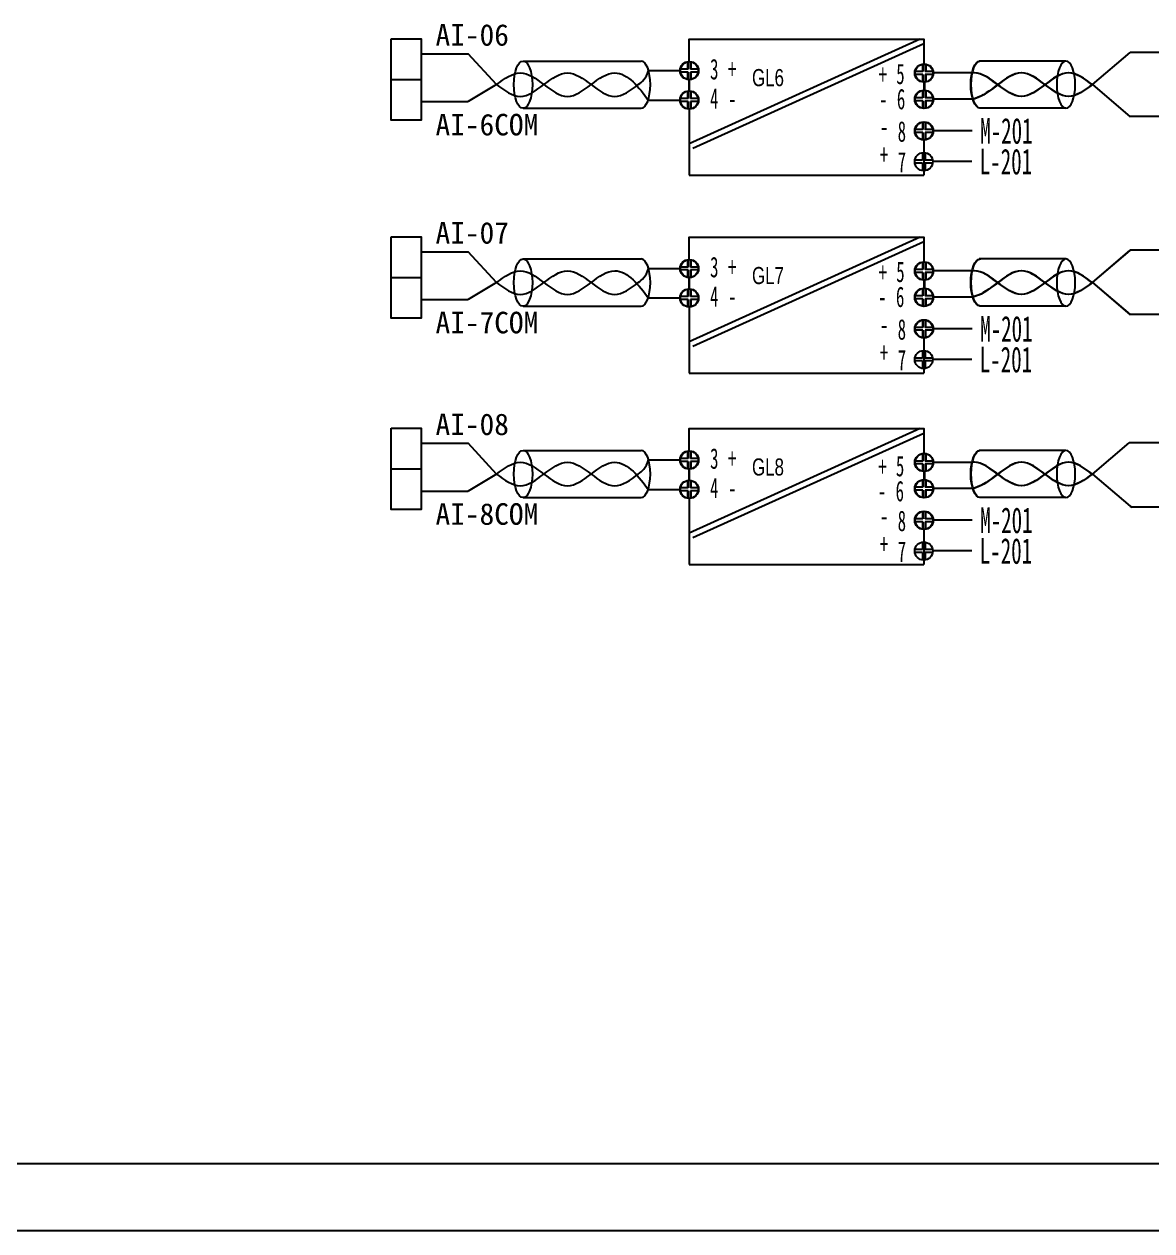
# Model space of a CAD drawing. Header units: millimetres. Extents: x 201 to 11482, y -7821 to 251.
# Drawn here: x 6470.4 to 6646, y -6996.8 to -6808.9 of the extents above; entities that cross this region are included whole.
import ezdxf

# ---------------------------------------------------------------- set-up
doc = ezdxf.new("R2010")
doc.units = ezdxf.units.MM
for name, color, linetype in [('02', 7, 'Continuous'), ('LINE_THIN', 2, 'Continuous'), ('TEXT', 6, 'Continuous'), ('µçÂ¡¤Í¼', 7, 'Continuous')]:
    doc.layers.add(name, color=color, linetype=linetype)

msp = doc.modelspace()

# ---------------------------------------------------------------- linework, layer by layer
at = {"color": 6}
for p, q in [((6573.959, -6822.115), (6573.975, -6832.401)), ((6573.975, -6832.401), (6610.546, -6832.401)), ((6573.959, -6852.942), (6573.975, -6863.228)), ((6573.975, -6863.228), (6610.546, -6863.228)), ((6573.959, -6882.759), (6573.975, -6893.046)), ((6573.975, -6893.046), (6610.546, -6893.046))]:
    msp.add_line(p, q, dxfattribs=at)
for p, q in [((6610.52, -6826.932), (6610.52, -6832.401)), ((6610.52, -6857.759), (6610.52, -6863.228)), ((6657.024, -6874.117), (6642.497, -6874.117)), ((6642.689, -6883.956), (6642.915, -6884.119)), ((6657.024, -6884.119), (6642.915, -6884.119)), ((6610.52, -6887.576), (6610.52, -6893.046))]:
    msp.add_line(p, q)
at = {"layer": '02', "color": 6, "lineweight": -2}
for p, q in [((6609.973, -6811.24), (6573.969, -6827.516)), ((6610.542, -6811.977), (6574.538, -6828.253)), ((6567.636, -6816.104), (6572.608, -6816.107)), ((6567.654, -6816.104), (6572.626, -6816.107)), ((6618.023, -6816.491), (6611.944, -6816.491)), ((6618.094, -6816.49), (6612.015, -6816.49)), ((6567.578, -6820.702), (6572.6, -6820.702)), ((6567.596, -6820.702), (6572.618, -6820.702)), ((6618.15, -6820.584), (6611.944, -6820.585)), ((6618.221, -6820.583), (6612.015, -6820.584)), ((6618.011, -6825.504), (6611.932, -6825.504)), ((6618.082, -6825.503), (6612.003, -6825.503)), ((6618.011, -6830.287), (6611.932, -6830.287)), ((6609.973, -6842.068), (6573.969, -6858.344)), ((6610.542, -6842.804), (6574.538, -6859.081)), ((6567.636, -6846.932), (6572.608, -6846.934)), ((6567.654, -6846.932), (6572.626, -6846.934)), ((6618.023, -6847.318), (6611.944, -6847.318)), ((6618.094, -6847.317), (6612.015, -6847.317)), ((6567.578, -6851.529), (6572.6, -6851.529)), ((6567.596, -6851.529), (6572.618, -6851.529)), ((6618.15, -6851.411), (6611.944, -6851.412)), ((6618.221, -6851.41), (6612.015, -6851.412)), ((6618.011, -6856.331), (6611.932, -6856.331)), ((6618.082, -6856.33), (6612.003, -6856.33)), ((6618.011, -6861.115), (6611.932, -6861.115)), ((6609.973, -6871.885), (6573.969, -6888.161)), ((6610.542, -6872.622), (6574.538, -6888.898)), ((6567.636, -6876.749), (6572.608, -6876.752)), ((6567.654, -6876.749), (6572.626, -6876.752)), ((6618.023, -6877.136), (6611.944, -6877.136)), ((6618.094, -6877.135), (6612.015, -6877.135)), ((6567.578, -6881.347), (6572.6, -6881.347)), ((6567.596, -6881.347), (6572.618, -6881.347)), ((6618.15, -6881.229), (6611.944, -6881.23)), ((6618.221, -6881.228), (6612.015, -6881.229)), ((6618.011, -6886.149), (6611.932, -6886.149)), ((6618.082, -6886.148), (6612.003, -6886.148)), ((6618.011, -6890.932), (6611.932, -6890.932))]:
    msp.add_line(p, q, dxfattribs=at)
at = {"layer": '02', "lineweight": -2}
for p, q in [((6532.221, -6813.527), (6539.584, -6813.527)), ((6532.221, -6813.527), (6539.583, -6813.527)), ((6649.174, -6813.284), (6642.689, -6813.284)), ((6527.545, -6817.515), (6532.221, -6817.515)), ((6527.545, -6817.515), (6532.221, -6817.515)), ((6532.221, -6820.957), (6539.584, -6820.957)), ((6532.221, -6820.957), (6539.583, -6820.957)), ((6532.221, -6844.354), (6539.584, -6844.354)), ((6532.221, -6844.354), (6539.583, -6844.354)), ((6649.174, -6844.111), (6642.689, -6844.111)), ((6527.545, -6848.342), (6532.221, -6848.342)), ((6527.545, -6848.342), (6532.221, -6848.342)), ((6532.221, -6851.784), (6539.584, -6851.784)), ((6532.221, -6851.784), (6539.583, -6851.784)), ((6532.221, -6874.172), (6539.584, -6874.172)), ((6532.221, -6874.172), (6539.583, -6874.172)), ((6527.545, -6878.16), (6532.221, -6878.16)), ((6527.545, -6878.16), (6532.221, -6878.16)), ((6532.221, -6881.602), (6539.584, -6881.602)), ((6532.221, -6881.602), (6539.583, -6881.602))]:
    msp.add_line(p, q, dxfattribs=at)
at = {"layer": '02'}
for p, q in [((6543.997, -6818.311), (6539.575, -6813.527)), ((6543.997, -6818.311), (6539.575, -6813.527)), ((6543.998, -6818.311), (6539.576, -6813.527)), ((6548.119, -6814.634), (6566.504, -6814.634)), ((6573.746, -6814.733), (6573.746, -6815.907)), ((6573.799, -6814.732), (6573.799, -6815.906)), ((6573.817, -6814.732), (6573.817, -6815.906)), ((6574.187, -6814.733), (6574.187, -6815.907)), ((6574.24, -6814.732), (6574.24, -6815.906)), ((6574.258, -6814.732), (6574.258, -6815.906)), ((6632.597, -6814.635), (6619.145, -6814.635)), ((6632.668, -6814.634), (6619.216, -6814.634)), ((6636.789, -6818.311), (6642.689, -6813.309)), ((6573.746, -6815.907), (6572.572, -6815.907)), ((6573.746, -6816.348), (6572.572, -6816.348)), ((6573.799, -6815.906), (6572.625, -6815.906)), ((6573.799, -6816.347), (6572.625, -6816.347)), ((6573.817, -6815.906), (6572.643, -6815.906)), ((6573.817, -6816.347), (6572.643, -6816.347)), ((6573.746, -6816.348), (6573.746, -6817.522)), ((6573.799, -6816.347), (6573.799, -6817.521)), ((6573.817, -6816.347), (6573.817, -6817.521)), ((6575.361, -6815.907), (6574.187, -6815.907)), ((6575.361, -6816.348), (6574.187, -6816.348)), ((6574.187, -6816.348), (6574.187, -6817.522)), ((6575.414, -6815.906), (6574.24, -6815.906)), ((6575.414, -6816.347), (6574.24, -6816.347)), ((6574.24, -6816.347), (6574.24, -6817.521)), ((6575.432, -6815.906), (6574.258, -6815.906)), ((6575.432, -6816.347), (6574.258, -6816.347)), ((6574.258, -6816.347), (6574.258, -6817.521)), ((6610.312, -6816.286), (6609.138, -6816.286)), ((6610.312, -6816.727), (6609.138, -6816.727)), ((6610.383, -6816.285), (6609.209, -6816.285)), ((6610.383, -6816.726), (6609.209, -6816.726)), ((6610.312, -6815.112), (6610.312, -6816.286)), ((6610.312, -6816.727), (6610.312, -6817.901)), ((6610.383, -6815.111), (6610.383, -6816.285)), ((6610.383, -6816.726), (6610.383, -6817.901)), ((6610.753, -6815.112), (6610.753, -6816.286)), ((6611.927, -6816.286), (6610.753, -6816.286)), ((6611.927, -6816.727), (6610.753, -6816.727)), ((6610.753, -6816.727), (6610.753, -6817.901)), ((6610.824, -6815.111), (6610.824, -6816.285)), ((6611.998, -6816.285), (6610.824, -6816.285)), ((6611.998, -6816.726), (6610.824, -6816.726)), ((6610.824, -6816.726), (6610.824, -6817.901)), ((6543.997, -6818.311), (6539.575, -6820.957)), ((6543.997, -6818.311), (6539.575, -6820.957)), ((6543.998, -6818.311), (6539.576, -6820.957)), ((6636.789, -6818.311), (6642.689, -6823.311)), ((6573.739, -6820.482), (6572.564, -6820.482)), ((6573.792, -6820.481), (6572.618, -6820.481)), ((6573.81, -6820.481), (6572.636, -6820.481)), ((6573.739, -6819.308), (6573.739, -6820.482)), ((6573.792, -6819.307), (6573.792, -6820.481)), ((6573.81, -6819.307), (6573.81, -6820.481)), ((6574.18, -6819.308), (6574.18, -6820.482)), ((6575.354, -6820.482), (6574.18, -6820.482)), ((6574.233, -6819.307), (6574.233, -6820.481)), ((6575.407, -6820.481), (6574.233, -6820.481)), ((6574.251, -6819.307), (6574.251, -6820.481)), ((6575.425, -6820.481), (6574.251, -6820.481)), ((6610.312, -6820.379), (6609.138, -6820.379)), ((6610.383, -6820.378), (6609.209, -6820.378)), ((6610.312, -6819.205), (6610.312, -6820.379)), ((6610.383, -6819.204), (6610.383, -6820.378)), ((6610.753, -6819.205), (6610.753, -6820.379)), ((6611.927, -6820.379), (6610.753, -6820.379)), ((6610.824, -6819.204), (6610.824, -6820.378)), ((6611.998, -6820.378), (6610.824, -6820.378)), ((6548.119, -6821.988), (6566.504, -6821.988)), ((6573.739, -6820.923), (6572.564, -6820.923)), ((6573.792, -6820.922), (6572.618, -6820.922)), ((6573.81, -6820.922), (6572.636, -6820.922)), ((6573.739, -6820.923), (6573.739, -6822.097)), ((6573.792, -6820.922), (6573.792, -6822.096)), ((6573.81, -6820.922), (6573.81, -6822.096)), ((6575.354, -6820.923), (6574.18, -6820.923)), ((6574.18, -6820.923), (6574.18, -6822.097)), ((6575.407, -6820.922), (6574.233, -6820.922)), ((6574.233, -6820.922), (6574.233, -6822.096)), ((6575.425, -6820.922), (6574.251, -6820.922)), ((6574.251, -6820.922), (6574.251, -6822.096)), ((6610.312, -6820.82), (6609.138, -6820.82)), ((6610.383, -6820.819), (6609.209, -6820.819)), ((6610.312, -6820.82), (6610.312, -6821.994)), ((6610.383, -6820.819), (6610.383, -6821.993)), ((6611.927, -6820.82), (6610.753, -6820.82)), ((6610.753, -6820.82), (6610.753, -6821.994)), ((6611.998, -6820.819), (6610.824, -6820.819)), ((6610.824, -6820.819), (6610.824, -6821.993)), ((6632.597, -6821.988), (6619.275, -6821.973)), ((6632.668, -6821.988), (6619.346, -6821.973)), ((6610.3, -6824.125), (6610.3, -6825.299)), ((6610.371, -6824.124), (6610.371, -6825.298)), ((6610.741, -6824.125), (6610.741, -6825.299)), ((6610.812, -6824.124), (6610.812, -6825.298)), ((6610.3, -6825.299), (6609.125, -6825.299)), ((6610.3, -6825.74), (6609.125, -6825.74)), ((6610.371, -6825.298), (6609.197, -6825.298)), ((6610.371, -6825.74), (6609.197, -6825.74)), ((6610.3, -6825.74), (6610.3, -6826.914)), ((6610.371, -6825.74), (6610.371, -6826.914)), ((6611.915, -6825.299), (6610.741, -6825.299)), ((6611.915, -6825.74), (6610.741, -6825.74)), ((6610.741, -6825.74), (6610.741, -6826.914)), ((6611.986, -6825.298), (6610.812, -6825.298)), ((6611.986, -6825.74), (6610.812, -6825.74)), ((6610.812, -6825.74), (6610.812, -6826.914)), ((6610.3, -6828.908), (6610.3, -6830.083)), ((6610.741, -6828.908), (6610.741, -6830.083)), ((6610.3, -6830.083), (6609.125, -6830.083)), ((6610.3, -6830.524), (6609.125, -6830.524)), ((6610.3, -6830.524), (6610.3, -6831.698)), ((6611.915, -6830.083), (6610.741, -6830.083)), ((6611.915, -6830.524), (6610.741, -6830.524)), ((6610.741, -6830.524), (6610.741, -6831.698)), ((6543.997, -6849.138), (6539.575, -6844.354)), ((6543.997, -6849.138), (6539.575, -6844.354)), ((6543.998, -6849.138), (6539.576, -6844.354)), ((6636.789, -6849.113), (6642.689, -6844.111)), ((6636.789, -6849.138), (6642.689, -6844.136)), ((6548.119, -6845.461), (6566.504, -6845.461)), ((6573.746, -6846.734), (6572.572, -6846.734)), ((6573.799, -6846.733), (6572.625, -6846.733)), ((6573.817, -6846.733), (6572.643, -6846.733)), ((6573.746, -6845.56), (6573.746, -6846.734)), ((6573.799, -6845.559), (6573.799, -6846.733)), ((6573.817, -6845.559), (6573.817, -6846.733)), ((6574.187, -6845.56), (6574.187, -6846.734)), ((6575.361, -6846.734), (6574.187, -6846.734)), ((6574.24, -6845.559), (6574.24, -6846.733)), ((6575.414, -6846.733), (6574.24, -6846.733)), ((6574.258, -6845.559), (6574.258, -6846.733)), ((6575.432, -6846.733), (6574.258, -6846.733)), ((6610.312, -6845.939), (6610.312, -6847.113)), ((6610.383, -6845.939), (6610.383, -6847.113)), ((6610.753, -6845.939), (6610.753, -6847.113)), ((6610.824, -6845.939), (6610.824, -6847.113)), ((6632.597, -6845.462), (6619.145, -6845.462)), ((6632.668, -6845.461), (6619.216, -6845.461)), ((6573.746, -6847.175), (6572.572, -6847.175)), ((6573.799, -6847.174), (6572.625, -6847.174)), ((6573.817, -6847.174), (6572.643, -6847.174)), ((6573.746, -6847.175), (6573.746, -6848.349)), ((6573.799, -6847.174), (6573.799, -6848.348)), ((6573.817, -6847.174), (6573.817, -6848.348)), ((6575.361, -6847.175), (6574.187, -6847.175)), ((6574.187, -6847.175), (6574.187, -6848.349)), ((6575.414, -6847.174), (6574.24, -6847.174)), ((6574.24, -6847.174), (6574.24, -6848.348)), ((6575.432, -6847.174), (6574.258, -6847.174)), ((6574.258, -6847.174), (6574.258, -6848.348)), ((6610.312, -6847.113), (6609.138, -6847.113)), ((6610.312, -6847.555), (6609.138, -6847.555)), ((6610.383, -6847.113), (6609.209, -6847.113)), ((6610.383, -6847.554), (6609.209, -6847.554)), ((6610.312, -6847.555), (6610.312, -6848.729)), ((6610.383, -6847.554), (6610.383, -6848.728)), ((6611.927, -6847.113), (6610.753, -6847.113)), ((6611.927, -6847.555), (6610.753, -6847.555)), ((6610.753, -6847.555), (6610.753, -6848.729)), ((6611.998, -6847.113), (6610.824, -6847.113)), ((6611.998, -6847.554), (6610.824, -6847.554)), ((6610.824, -6847.554), (6610.824, -6848.728)), ((6543.997, -6849.138), (6539.575, -6851.784)), ((6543.997, -6849.138), (6539.575, -6851.784)), ((6543.998, -6849.138), (6539.576, -6851.784)), ((6573.739, -6850.135), (6573.739, -6851.309)), ((6573.792, -6850.134), (6573.792, -6851.309)), ((6573.81, -6850.134), (6573.81, -6851.309)), ((6574.18, -6850.135), (6574.18, -6851.309)), ((6574.233, -6850.134), (6574.233, -6851.309)), ((6574.251, -6850.134), (6574.251, -6851.309)), ((6610.312, -6850.032), (6610.312, -6851.206)), ((6610.383, -6850.031), (6610.383, -6851.205)), ((6610.753, -6850.032), (6610.753, -6851.206)), ((6610.824, -6850.031), (6610.824, -6851.205)), ((6636.789, -6849.113), (6642.689, -6854.113)), ((6636.789, -6849.138), (6642.689, -6854.138)), ((6573.739, -6851.309), (6572.564, -6851.309)), ((6573.739, -6851.751), (6572.564, -6851.751)), ((6573.792, -6851.309), (6572.618, -6851.309)), ((6573.792, -6851.75), (6572.618, -6851.75)), ((6573.81, -6851.309), (6572.636, -6851.309)), ((6573.81, -6851.75), (6572.636, -6851.75)), ((6573.739, -6851.751), (6573.739, -6852.925)), ((6573.792, -6851.75), (6573.792, -6852.924)), ((6573.81, -6851.75), (6573.81, -6852.924)), ((6575.354, -6851.309), (6574.18, -6851.309)), ((6575.354, -6851.751), (6574.18, -6851.751)), ((6574.18, -6851.751), (6574.18, -6852.925)), ((6575.407, -6851.309), (6574.233, -6851.309)), ((6575.407, -6851.75), (6574.233, -6851.75)), ((6574.233, -6851.75), (6574.233, -6852.924)), ((6575.425, -6851.309), (6574.251, -6851.309)), ((6575.425, -6851.75), (6574.251, -6851.75)), ((6574.251, -6851.75), (6574.251, -6852.924)), ((6610.312, -6851.206), (6609.138, -6851.206)), ((6610.312, -6851.648), (6609.138, -6851.648)), ((6610.383, -6851.205), (6609.209, -6851.205)), ((6610.383, -6851.647), (6609.209, -6851.647)), ((6610.312, -6851.648), (6610.312, -6852.822)), ((6610.383, -6851.647), (6610.383, -6852.821)), ((6611.927, -6851.206), (6610.753, -6851.206)), ((6611.927, -6851.648), (6610.753, -6851.648)), ((6610.753, -6851.648), (6610.753, -6852.822)), ((6611.998, -6851.205), (6610.824, -6851.205)), ((6611.998, -6851.647), (6610.824, -6851.647)), ((6610.824, -6851.647), (6610.824, -6852.821)), ((6548.119, -6852.815), (6566.504, -6852.815)), ((6632.597, -6852.816), (6619.275, -6852.801)), ((6632.668, -6852.815), (6619.346, -6852.8)), ((6610.3, -6856.126), (6609.125, -6856.126)), ((6610.371, -6856.126), (6609.197, -6856.126)), ((6610.3, -6854.952), (6610.3, -6856.126)), ((6610.371, -6854.952), (6610.371, -6856.126)), ((6610.741, -6854.952), (6610.741, -6856.126)), ((6611.915, -6856.126), (6610.741, -6856.126)), ((6610.812, -6854.952), (6610.812, -6856.126)), ((6611.986, -6856.126), (6610.812, -6856.126)), ((6610.3, -6856.568), (6609.125, -6856.568)), ((6610.371, -6856.567), (6609.197, -6856.567)), ((6610.3, -6856.568), (6610.3, -6857.742)), ((6610.371, -6856.567), (6610.371, -6857.741)), ((6611.915, -6856.568), (6610.741, -6856.568)), ((6610.741, -6856.568), (6610.741, -6857.742)), ((6611.986, -6856.567), (6610.812, -6856.567)), ((6610.812, -6856.567), (6610.812, -6857.741)), ((6610.3, -6859.736), (6610.3, -6860.91)), ((6610.741, -6859.736), (6610.741, -6860.91)), ((6610.3, -6860.91), (6609.125, -6860.91)), ((6610.3, -6861.351), (6609.125, -6861.351)), ((6610.3, -6861.351), (6610.3, -6862.525)), ((6611.915, -6860.91), (6610.741, -6860.91)), ((6611.915, -6861.351), (6610.741, -6861.351)), ((6610.741, -6861.351), (6610.741, -6862.525)), ((6543.997, -6878.955), (6539.575, -6874.172)), ((6543.997, -6878.955), (6539.575, -6874.172)), ((6543.998, -6878.955), (6539.576, -6874.172)), ((6636.789, -6878.955), (6642.497, -6874.117)), ((6548.119, -6875.278), (6566.504, -6875.278)), ((6573.746, -6876.551), (6572.572, -6876.551)), ((6573.799, -6876.55), (6572.625, -6876.55)), ((6573.817, -6876.551), (6572.643, -6876.551)), ((6573.746, -6875.377), (6573.746, -6876.551)), ((6573.799, -6875.376), (6573.799, -6876.55)), ((6573.817, -6875.376), (6573.817, -6876.551)), ((6574.187, -6875.377), (6574.187, -6876.551)), ((6575.361, -6876.551), (6574.187, -6876.551)), ((6574.24, -6875.376), (6574.24, -6876.55)), ((6575.414, -6876.55), (6574.24, -6876.55)), ((6574.258, -6875.376), (6574.258, -6876.551)), ((6575.432, -6876.551), (6574.258, -6876.551)), ((6610.312, -6875.757), (6610.312, -6876.931)), ((6610.383, -6875.756), (6610.383, -6876.93)), ((6610.753, -6875.757), (6610.753, -6876.931)), ((6610.824, -6875.756), (6610.824, -6876.93)), ((6632.597, -6875.279), (6619.145, -6875.279)), ((6632.668, -6875.278), (6619.216, -6875.278)), ((6573.746, -6876.993), (6572.572, -6876.993)), ((6573.799, -6876.992), (6572.625, -6876.992)), ((6573.817, -6876.992), (6572.643, -6876.992)), ((6573.746, -6876.993), (6573.746, -6878.167)), ((6573.799, -6876.992), (6573.799, -6878.166)), ((6573.817, -6876.992), (6573.817, -6878.166)), ((6575.361, -6876.993), (6574.187, -6876.993)), ((6574.187, -6876.993), (6574.187, -6878.167)), ((6575.414, -6876.992), (6574.24, -6876.992)), ((6574.24, -6876.992), (6574.24, -6878.166)), ((6575.432, -6876.992), (6574.258, -6876.992)), ((6574.258, -6876.992), (6574.258, -6878.166)), ((6610.312, -6876.931), (6609.138, -6876.931)), ((6610.312, -6877.372), (6609.138, -6877.372)), ((6610.383, -6876.93), (6609.209, -6876.93)), ((6610.383, -6877.371), (6609.209, -6877.371)), ((6610.312, -6877.372), (6610.312, -6878.546)), ((6610.383, -6877.371), (6610.383, -6878.545)), ((6611.927, -6876.931), (6610.753, -6876.931)), ((6611.927, -6877.372), (6610.753, -6877.372)), ((6610.753, -6877.372), (6610.753, -6878.546)), ((6611.998, -6876.93), (6610.824, -6876.93)), ((6611.998, -6877.371), (6610.824, -6877.371)), ((6610.824, -6877.371), (6610.824, -6878.545)), ((6543.997, -6878.955), (6539.575, -6881.602)), ((6543.997, -6878.955), (6539.575, -6881.602)), ((6543.998, -6878.955), (6539.576, -6881.602)), ((6573.739, -6879.953), (6573.739, -6881.127)), ((6573.792, -6879.952), (6573.792, -6881.126)), ((6573.81, -6879.952), (6573.81, -6881.126)), ((6574.18, -6879.953), (6574.18, -6881.127)), ((6574.233, -6879.952), (6574.233, -6881.126)), ((6574.251, -6879.952), (6574.251, -6881.126)), ((6610.312, -6879.85), (6610.312, -6881.024)), ((6610.383, -6879.849), (6610.383, -6881.023)), ((6610.753, -6879.85), (6610.753, -6881.024)), ((6610.824, -6879.849), (6610.824, -6881.023)), ((6636.789, -6878.955), (6642.689, -6883.956)), ((6573.739, -6881.127), (6572.564, -6881.127)), ((6573.739, -6881.568), (6572.564, -6881.568)), ((6573.792, -6881.126), (6572.618, -6881.126)), ((6573.792, -6881.567), (6572.618, -6881.567)), ((6573.81, -6881.126), (6572.636, -6881.126)), ((6573.81, -6881.567), (6572.636, -6881.567)), ((6573.739, -6881.568), (6573.739, -6882.742)), ((6573.792, -6881.567), (6573.792, -6882.741)), ((6573.81, -6881.567), (6573.81, -6882.741)), ((6575.354, -6881.127), (6574.18, -6881.127)), ((6575.354, -6881.568), (6574.18, -6881.568)), ((6574.18, -6881.568), (6574.18, -6882.742)), ((6575.407, -6881.126), (6574.233, -6881.126)), ((6575.407, -6881.567), (6574.233, -6881.567)), ((6574.233, -6881.567), (6574.233, -6882.741)), ((6575.425, -6881.126), (6574.251, -6881.126)), ((6575.425, -6881.567), (6574.251, -6881.567)), ((6574.251, -6881.567), (6574.251, -6882.741)), ((6610.312, -6881.024), (6609.138, -6881.024)), ((6610.312, -6881.465), (6609.138, -6881.465)), ((6610.383, -6881.023), (6609.209, -6881.023)), ((6610.383, -6881.464), (6609.209, -6881.464)), ((6610.312, -6881.465), (6610.312, -6882.639)), ((6610.383, -6881.464), (6610.383, -6882.638)), ((6611.927, -6881.024), (6610.753, -6881.024)), ((6611.927, -6881.465), (6610.753, -6881.465)), ((6610.753, -6881.465), (6610.753, -6882.639)), ((6611.998, -6881.023), (6610.824, -6881.023)), ((6611.998, -6881.464), (6610.824, -6881.464)), ((6610.824, -6881.464), (6610.824, -6882.638)), ((6548.119, -6882.632), (6566.504, -6882.632)), ((6632.597, -6882.633), (6619.275, -6882.618)), ((6632.668, -6882.632), (6619.346, -6882.617)), ((6610.3, -6885.944), (6609.125, -6885.944)), ((6610.371, -6885.943), (6609.197, -6885.943)), ((6610.3, -6884.77), (6610.3, -6885.944)), ((6610.371, -6884.769), (6610.371, -6885.943)), ((6610.741, -6884.77), (6610.741, -6885.944)), ((6611.915, -6885.944), (6610.741, -6885.944)), ((6610.812, -6884.769), (6610.812, -6885.943)), ((6611.986, -6885.943), (6610.812, -6885.943)), ((6610.3, -6886.385), (6609.125, -6886.385)), ((6610.371, -6886.384), (6609.197, -6886.384)), ((6610.3, -6886.385), (6610.3, -6887.559)), ((6610.371, -6886.384), (6610.371, -6887.558)), ((6611.915, -6886.385), (6610.741, -6886.385)), ((6610.741, -6886.385), (6610.741, -6887.559)), ((6611.986, -6886.384), (6610.812, -6886.384)), ((6610.812, -6886.384), (6610.812, -6887.558)), ((6610.3, -6889.553), (6610.3, -6890.727)), ((6610.741, -6889.553), (6610.741, -6890.727)), ((6610.3, -6890.727), (6609.125, -6890.727)), ((6610.3, -6891.169), (6609.125, -6891.169)), ((6610.3, -6891.169), (6610.3, -6892.343)), ((6611.915, -6890.727), (6610.741, -6890.727)), ((6611.915, -6891.169), (6610.741, -6891.169)), ((6610.741, -6891.169), (6610.741, -6892.343))]:
    msp.add_line(p, q, dxfattribs=at)
at = {"layer": '02', "lineweight": -2}
for points in [[(6527.545, -6811.186), (6532.221, -6811.186), (6532.221, -6823.848), (6527.545, -6823.848)], [(6527.545, -6811.186), (6532.221, -6811.186), (6532.221, -6823.848), (6527.545, -6823.848)], [(6527.545, -6842.014), (6532.221, -6842.014), (6532.221, -6854.676), (6527.545, -6854.676)], [(6527.545, -6842.014), (6532.221, -6842.014), (6532.221, -6854.676), (6527.545, -6854.676)], [(6527.545, -6871.831), (6532.221, -6871.831), (6532.221, -6884.493), (6527.545, -6884.493)], [(6527.545, -6871.831), (6532.221, -6871.831), (6532.221, -6884.493), (6527.545, -6884.493)]]:
    msp.add_lwpolyline(points, close=True, dxfattribs=at)
at = {"layer": '02', "color": 6, "lineweight": -2}
for points in [[(6573.966, -6814.715), (6573.969, -6811.24), (6610.542, -6811.24), (6610.542, -6815.095)], [(6573.969, -6819.291), (6573.968, -6817.539)], [(6574.022, -6819.29), (6574.021, -6817.538)], [(6574.023, -6819.29), (6574.024, -6817.538)], [(6574.04, -6819.29), (6574.039, -6817.538)], [(6610.542, -6817.919), (6610.54, -6819.188)], [(6610.613, -6817.918), (6610.611, -6819.187)], [(6610.546, -6832.298), (6610.546, -6832.401)], [(6573.966, -6845.543), (6573.969, -6842.068), (6610.542, -6842.068), (6610.542, -6845.922)], [(6573.969, -6850.118), (6573.968, -6848.367)], [(6574.022, -6850.117), (6574.021, -6848.366)], [(6574.023, -6850.117), (6574.024, -6848.366)], [(6574.04, -6850.117), (6574.039, -6848.366)], [(6610.542, -6848.746), (6610.54, -6850.015)], [(6610.613, -6848.745), (6610.611, -6850.014)], [(6610.546, -6863.125), (6610.546, -6863.228)], [(6573.966, -6875.36), (6573.969, -6871.885), (6610.542, -6871.885), (6610.542, -6875.739)], [(6573.969, -6879.935), (6573.968, -6878.184)], [(6574.022, -6879.935), (6574.021, -6878.183)], [(6574.023, -6879.935), (6574.024, -6878.183)], [(6574.04, -6879.935), (6574.039, -6878.183)], [(6610.542, -6878.563), (6610.54, -6879.832)], [(6610.613, -6878.563), (6610.611, -6879.831)], [(6610.546, -6892.943), (6610.546, -6893.046)]]:
    msp.add_lwpolyline(points, dxfattribs=at)
at = {"layer": '02'}
for centre in [(6573.966, -6816.127), (6574.02, -6816.126), (6574.038, -6816.126), (6610.532, -6816.507), (6610.604, -6816.506), (6573.959, -6820.703), (6574.012, -6820.702), (6574.03, -6820.702), (6610.532, -6820.6), (6610.603, -6820.599), (6610.52, -6825.52), (6610.591, -6825.519), (6610.52, -6830.303), (6573.966, -6846.955), (6574.02, -6846.954), (6574.038, -6846.954), (6610.532, -6847.334), (6610.604, -6847.333), (6573.959, -6851.53), (6574.012, -6851.529), (6574.03, -6851.529), (6610.532, -6851.427), (6610.603, -6851.426), (6610.52, -6856.347), (6610.591, -6856.346), (6610.52, -6861.131), (6573.966, -6876.772), (6574.02, -6876.771), (6574.038, -6876.771), (6610.532, -6877.151), (6610.604, -6877.151), (6573.959, -6881.347), (6574.012, -6881.347), (6574.03, -6881.347), (6610.532, -6881.244), (6610.603, -6881.243), (6610.52, -6886.164), (6610.591, -6886.164), (6610.52, -6890.948)]:
    msp.add_circle(centre, 1.412, dxfattribs=at)
at = {"layer": '02', "color": 6, "lineweight": -2}
for centre, start, end in [((6610.542, -6816.491), 135.56611, 140.56789), ((6610.613, -6816.49), 135.56611, 140.56789), ((6610.542, -6816.491), 39.43211, 49.12691), ((6610.542, -6816.491), 310.87309, 312.83785), ((6610.613, -6816.49), 39.43211, 49.12691), ((6610.613, -6816.49), 310.87309, 312.83785), ((6610.542, -6820.584), 135.56611, 140.56789), ((6610.613, -6820.583), 135.56611, 140.56789), ((6610.542, -6820.584), 39.43211, 49.12691), ((6610.613, -6820.583), 39.43211, 49.12691), ((6610.542, -6820.584), 310.87309, 312.83785), ((6610.613, -6820.583), 310.87309, 312.83785), ((6610.53, -6825.504), 135.56611, 140.56789), ((6610.601, -6825.503), 135.56611, 140.56789), ((6610.53, -6825.504), 39.43211, 49.12691), ((6610.53, -6825.504), 310.87309, 312.83785), ((6610.601, -6825.503), 39.43211, 49.12691), ((6610.601, -6825.503), 310.87309, 312.83785), ((6610.53, -6830.287), 135.56611, 140.56789), ((6610.53, -6830.287), 39.43211, 49.12691), ((6610.53, -6830.287), 310.87309, 312.83785), ((6610.542, -6847.318), 135.56611, 140.56789), ((6610.613, -6847.317), 135.56611, 140.56789), ((6610.542, -6847.318), 39.43211, 49.12691), ((6610.542, -6847.318), 310.87309, 312.83785), ((6610.613, -6847.317), 39.43211, 49.12691), ((6610.613, -6847.317), 310.87309, 312.83785), ((6610.542, -6851.411), 135.56611, 140.56789), ((6610.613, -6851.41), 135.56611, 140.56789), ((6610.542, -6851.411), 39.43211, 49.12691), ((6610.542, -6851.411), 310.87309, 312.83785), ((6610.613, -6851.41), 39.43211, 49.12691), ((6610.613, -6851.41), 310.87309, 312.83785), ((6610.53, -6856.331), 135.56611, 140.56789), ((6610.601, -6856.33), 135.56611, 140.56789), ((6610.53, -6856.331), 39.43211, 49.12691), ((6610.601, -6856.33), 39.43211, 49.12691), ((6610.53, -6856.331), 310.87309, 312.83785), ((6610.601, -6856.33), 310.87309, 312.83785), ((6610.53, -6861.115), 135.56611, 140.56789), ((6610.53, -6861.115), 39.43211, 49.12691), ((6610.53, -6861.115), 310.87309, 312.83785), ((6610.542, -6877.136), 39.43211, 49.12691), ((6610.613, -6877.135), 39.43211, 49.12691), ((6610.542, -6877.136), 135.56611, 140.56789), ((6610.613, -6877.135), 135.56611, 140.56789), ((6610.542, -6877.136), 310.87309, 312.83785), ((6610.613, -6877.135), 310.87309, 312.83785), ((6610.542, -6881.229), 135.56611, 140.56789), ((6610.613, -6881.228), 135.56611, 140.56789), ((6610.542, -6881.229), 39.43211, 49.12691), ((6610.542, -6881.229), 310.87309, 312.83785), ((6610.613, -6881.228), 39.43211, 49.12691), ((6610.613, -6881.228), 310.87309, 312.83785), ((6610.53, -6886.149), 135.56611, 140.56789), ((6610.601, -6886.148), 135.56611, 140.56789), ((6610.53, -6886.149), 39.43211, 49.12691), ((6610.601, -6886.148), 39.43211, 49.12691), ((6610.53, -6886.149), 310.87309, 312.83785), ((6610.601, -6886.148), 310.87309, 312.83785), ((6610.53, -6890.932), 135.56611, 140.56789), ((6610.53, -6890.932), 39.43211, 49.12691), ((6610.53, -6890.932), 310.87309, 312.83785)]:
    msp.add_arc(centre, 0.322, start, end, dxfattribs=at)
at = {"layer": '02'}
for centre in [(6548.119, -6818.311), (6548.119, -6849.138), (6548.119, -6878.955)]:
    msp.add_ellipse(centre, major_axis=(0, 3.677), ratio=0.3908753, dxfattribs=at)
for centre in [(6566.504, -6818.311), (6566.504, -6849.138), (6566.504, -6878.955)]:
    msp.add_ellipse(centre, major_axis=(0, 3.677), ratio=0.3908753, start_param=3.1415927, end_param=6.2831853, dxfattribs=at)
at = {"layer": '02', "extrusion": (0, 0, -1)}
for centre in [(6619.275, -6818.297), (6619.346, -6818.296), (6619.275, -6849.124), (6619.346, -6849.123), (6619.275, -6878.941), (6619.346, -6878.94)]:
    msp.add_ellipse(centre, major_axis=(0, 3.677), ratio=0.3908753, start_param=3.1415927, end_param=6.2831853, dxfattribs=at)
for centre in [(6632.668, -6818.311), (6632.668, -6818.311), (6632.668, -6849.138), (6632.668, -6849.138), (6632.668, -6878.955), (6632.668, -6878.955)]:
    msp.add_ellipse(centre, major_axis=(0, 3.677), ratio=0.3908753, dxfattribs=at)
at = {"layer": '02'}
for points, knots in [([(6543.998, -6818.311), (6545.223, -6819.23), (6547.675, -6821.07), (6551.352, -6818.311), (6555.029, -6815.551), (6558.706, -6818.311), (6562.383, -6821.07), (6565.434, -6818.781), (6567.258, -6817.412), (6567.654, -6816.104)], [0, 0, 0, 0, 2.7954019, 5.5908038, 8.3862057, 11.1816075, 13.9770094, 16.7724113, 18.1385703, 18.1385703, 18.1385703, 18.1385703]), ([(6543.998, -6818.311), (6545.223, -6817.391), (6547.675, -6815.551), (6551.352, -6818.311), (6555.029, -6821.07), (6558.706, -6818.311), (6563.115, -6815.002), (6566.298, -6818.817), (6567.596, -6820.702)], [0, 0, 0, 0, 2.7954019, 5.5908038, 8.3862057, 11.1816075, 13.9770094, 18.4411036, 18.4411036, 18.4411036, 18.4411036]), ([(6636.718, -6818.312), (6635.492, -6817.392), (6633.041, -6815.552), (6629.364, -6818.312), (6625.686, -6821.071), (6622.009, -6818.312), (6619.455, -6816.395), (6618.126, -6816.478), (6618.023, -6816.491)], [0, 0, 0, 0, 2.7954019, 5.5908038, 8.3862057, 11.1816075, 13.9770094, 14.2120423, 14.2120423, 14.2120423, 14.2120423]), ([(6636.789, -6818.311), (6635.563, -6817.391), (6633.112, -6815.551), (6629.435, -6818.311), (6625.758, -6821.07), (6622.081, -6818.311), (6619.526, -6816.394), (6618.197, -6816.478), (6618.094, -6816.49)], [0, 0, 0, 0, 2.7954019, 5.5908038, 8.3862057, 11.1816075, 13.9770094, 14.2120423, 14.2120423, 14.2120423, 14.2120423]), ([(6636.718, -6818.312), (6635.492, -6819.231), (6633.041, -6821.071), (6629.364, -6818.312), (6625.686, -6815.552), (6622.009, -6818.312), (6619.457, -6820.227), (6618.522, -6820.437), (6618.15, -6820.584)], [0, 0, 0, 0, 2.7954019, 5.5908038, 8.3862057, 11.1816075, 13.9770094, 14.2068088, 14.2068088, 14.2068088, 14.2068088]), ([(6636.789, -6818.311), (6635.563, -6819.23), (6633.112, -6821.07), (6629.435, -6818.311), (6625.758, -6815.551), (6622.081, -6818.311), (6619.528, -6820.226), (6618.593, -6820.436), (6618.221, -6820.583)], [0, 0, 0, 0, 2.7954019, 5.5908038, 8.3862057, 11.1816075, 13.9770094, 14.2068088, 14.2068088, 14.2068088, 14.2068088]), ([(6543.998, -6849.138), (6545.223, -6850.058), (6547.675, -6851.897), (6551.352, -6849.138), (6555.029, -6846.379), (6558.706, -6849.138), (6562.383, -6851.897), (6565.434, -6849.608), (6567.258, -6848.239), (6567.654, -6846.932)], [0, 0, 0, 0, 2.7954019, 5.5908038, 8.3862057, 11.1816075, 13.9770094, 16.7724113, 18.1385703, 18.1385703, 18.1385703, 18.1385703]), ([(6543.998, -6849.138), (6545.223, -6848.218), (6547.675, -6846.379), (6551.352, -6849.138), (6555.029, -6851.897), (6558.706, -6849.138), (6563.115, -6845.83), (6566.298, -6849.644), (6567.596, -6851.529)], [0, 0, 0, 0, 2.7954019, 5.5908038, 8.3862057, 11.1816075, 13.9770094, 18.4411036, 18.4411036, 18.4411036, 18.4411036]), ([(6636.718, -6849.139), (6635.492, -6848.219), (6633.041, -6846.379), (6629.364, -6849.139), (6625.686, -6851.898), (6622.009, -6849.139), (6619.455, -6847.222), (6618.126, -6847.306), (6618.023, -6847.318)], [0, 0, 0, 0, 2.7954019, 5.5908038, 8.3862057, 11.1816075, 13.9770094, 14.2120423, 14.2120423, 14.2120423, 14.2120423]), ([(6636.789, -6849.138), (6635.563, -6848.218), (6633.112, -6846.379), (6629.435, -6849.138), (6625.758, -6851.897), (6622.081, -6849.138), (6619.526, -6847.221), (6618.197, -6847.305), (6618.094, -6847.317)], [0, 0, 0, 0, 2.7954019, 5.5908038, 8.3862057, 11.1816075, 13.9770094, 14.2120423, 14.2120423, 14.2120423, 14.2120423]), ([(6636.718, -6849.139), (6635.492, -6850.059), (6633.041, -6851.898), (6629.364, -6849.139), (6625.686, -6846.379), (6622.009, -6849.139), (6619.457, -6851.054), (6618.522, -6851.264), (6618.15, -6851.411)], [0, 0, 0, 0, 2.7954019, 5.5908038, 8.3862057, 11.1816075, 13.9770094, 14.2068088, 14.2068088, 14.2068088, 14.2068088]), ([(6636.789, -6849.138), (6635.563, -6850.058), (6633.112, -6851.897), (6629.435, -6849.138), (6625.758, -6846.379), (6622.081, -6849.138), (6619.528, -6851.053), (6618.593, -6851.263), (6618.221, -6851.41)], [0, 0, 0, 0, 2.7954019, 5.5908038, 8.3862057, 11.1816075, 13.9770094, 14.2068088, 14.2068088, 14.2068088, 14.2068088]), ([(6543.998, -6878.955), (6545.223, -6879.875), (6547.675, -6881.715), (6551.352, -6878.955), (6555.029, -6876.196), (6558.706, -6878.955), (6562.383, -6881.715), (6565.434, -6879.426), (6567.258, -6878.056), (6567.654, -6876.749)], [0, 0, 0, 0, 2.7954019, 5.5908038, 8.3862057, 11.1816075, 13.9770094, 16.7724113, 18.1385703, 18.1385703, 18.1385703, 18.1385703]), ([(6543.998, -6878.955), (6545.223, -6878.036), (6547.675, -6876.196), (6551.352, -6878.955), (6555.029, -6881.715), (6558.706, -6878.955), (6563.115, -6875.647), (6566.298, -6879.461), (6567.596, -6881.347)], [0, 0, 0, 0, 2.7954019, 5.5908038, 8.3862057, 11.1816075, 13.9770094, 18.4411036, 18.4411036, 18.4411036, 18.4411036]), ([(6636.718, -6878.956), (6635.492, -6878.036), (6633.041, -6876.197), (6629.364, -6878.956), (6625.686, -6881.716), (6622.009, -6878.956), (6619.455, -6877.039), (6618.126, -6877.123), (6618.023, -6877.136)], [0, 0, 0, 0, 2.7954019, 5.5908038, 8.3862057, 11.1816075, 13.9770094, 14.2120423, 14.2120423, 14.2120423, 14.2120423]), ([(6636.789, -6878.955), (6635.563, -6878.036), (6633.112, -6876.196), (6629.435, -6878.955), (6625.758, -6881.715), (6622.081, -6878.955), (6619.526, -6877.038), (6618.197, -6877.122), (6618.094, -6877.135)], [0, 0, 0, 0, 2.7954019, 5.5908038, 8.3862057, 11.1816075, 13.9770094, 14.2120423, 14.2120423, 14.2120423, 14.2120423]), ([(6636.718, -6878.956), (6635.492, -6879.876), (6633.041, -6881.716), (6629.364, -6878.956), (6625.686, -6876.197), (6622.009, -6878.956), (6619.457, -6880.872), (6618.522, -6881.081), (6618.15, -6881.229)], [0, 0, 0, 0, 2.7954019, 5.5908038, 8.3862057, 11.1816075, 13.9770094, 14.2068088, 14.2068088, 14.2068088, 14.2068088]), ([(6636.789, -6878.955), (6635.563, -6879.875), (6633.112, -6881.715), (6629.435, -6878.955), (6625.758, -6876.196), (6622.081, -6878.955), (6619.528, -6880.871), (6618.593, -6881.081), (6618.221, -6881.228)], [0, 0, 0, 0, 2.7954019, 5.5908038, 8.3862057, 11.1816075, 13.9770094, 14.2068088, 14.2068088, 14.2068088, 14.2068088])]:
    msp.add_open_spline(points, degree=3, knots=knots, dxfattribs=at)
at = {"layer": 'LINE_THIN'}
msp.add_line((6839.377, -6996.831), (6242.069, -6996.831), dxfattribs=at)
at = {"layer": 'TEXT', "color": 0}
msp.add_line((6829.173, -6986.374), (6267.069, -6986.374), dxfattribs=at)
at = {"layer": 'µçÂ¡¤Í¼'}
for p, q in [((6657.024, -6823.286), (6642.689, -6823.286)), ((6657.024, -6854.113), (6642.689, -6854.113))]:
    msp.add_line(p, q, dxfattribs=at)

# ---------------------------------------------------------------- texts
at = {"color": 6, "linetype": 'ByBlock', "ltscale": 10, "char_height": 3.36, "width": 0.09421, "attachment_point": 1}
for s, insert in [('AI-06', (6534.48, -6808.886)), ('AI-6COM', (6534.48, -6822.857)), ('AI-07', (6534.48, -6839.713)), ('AI-7COM', (6534.48, -6853.684)), ('AI-08', (6534.48, -6869.53)), ('AI-8COM', (6534.48, -6883.502))]:
    msp.add_mtext(s, dxfattribs=dict(at, insert=insert))
at = {"layer": '02', "width": 0.6}
for s, height, p in [('3', 3.2, (6577.239, -6817.492)), ('+', 3.2, (6580.034, -6817.493)), ('+', 3.2, (6603.491, -6818.328)), ('5', 3.2, (6606.234, -6818.23)), ('4', 3.2, (6577.232, -6822.067)), ('6', 3.2, (6606.33, -6822.156)), ('-', 3.2, (6580.036, -6822.068)), ('-', 3.2, (6603.555, -6822.156)), ('8', 3.2, (6606.455, -6827.204)), ('M-201', 4, (6619.305, -6827.507)), ('-', 3.2, (6603.697, -6826.447)), ('+', 3.2, (6603.67, -6830.804)), ('7', 3.2, (6606.455, -6831.988)), ('L-201', 4, (6619.234, -6832.291)), ('3', 3.2, (6577.239, -6848.319)), ('+', 3.2, (6580.034, -6848.32)), ('+', 3.2, (6603.491, -6849.156)), ('5', 3.2, (6606.234, -6849.057)), ('4', 3.2, (6577.232, -6852.894)), ('6', 3.2, (6606.185, -6852.953)), ('-', 3.2, (6580.036, -6852.895)), ('-', 3.2, (6603.41, -6852.953)), ('M-201', 4, (6619.305, -6858.334)), ('-', 3.2, (6603.697, -6857.274)), ('8', 3.2, (6606.455, -6858.031)), ('+', 3.2, (6603.67, -6861.632)), ('7', 3.2, (6606.455, -6862.815)), ('L-201', 4, (6619.234, -6863.118)), ('3', 3.2, (6577.239, -6878.136)), ('+', 3.2, (6580.034, -6878.137)), ('+', 3.2, (6603.439, -6879.415)), ('5', 3.2, (6606.181, -6879.317)), ('4', 3.2, (6577.232, -6882.712)), ('6', 3.2, (6606.133, -6883.212)), ('-', 3.2, (6580.036, -6882.713)), ('-', 3.2, (6603.358, -6883.212)), ('M-201', 4, (6619.305, -6888.151)), ('-', 3.2, (6603.697, -6887.092)), ('8', 3.2, (6606.455, -6887.849)), ('+', 3.2, (6603.67, -6891.449)), ('7', 3.2, (6606.455, -6892.632)), ('L-201', 4, (6619.234, -6892.936))]:
    msp.add_text(s, height=height, dxfattribs=at).set_placement(p)
at = {"layer": 'µçÂ¡¤Í¼', "char_height": 2.66715, "width": 6.70702, "attachment_point": 1}
for s, insert in [('{\\W0.707;\\fArial|b0|i0|c0|p32;GL6}', (6583.766, -6815.881)), ('{\\W0.707;\\fArial|b0|i0|c0|p32;GL7}', (6583.766, -6846.708)), ('{\\W0.707;\\fArial|b0|i0|c0|p32;GL8}', (6583.766, -6876.525))]:
    msp.add_mtext(s, dxfattribs=dict(at, insert=insert))

doc.saveas('drawing.dxf')
